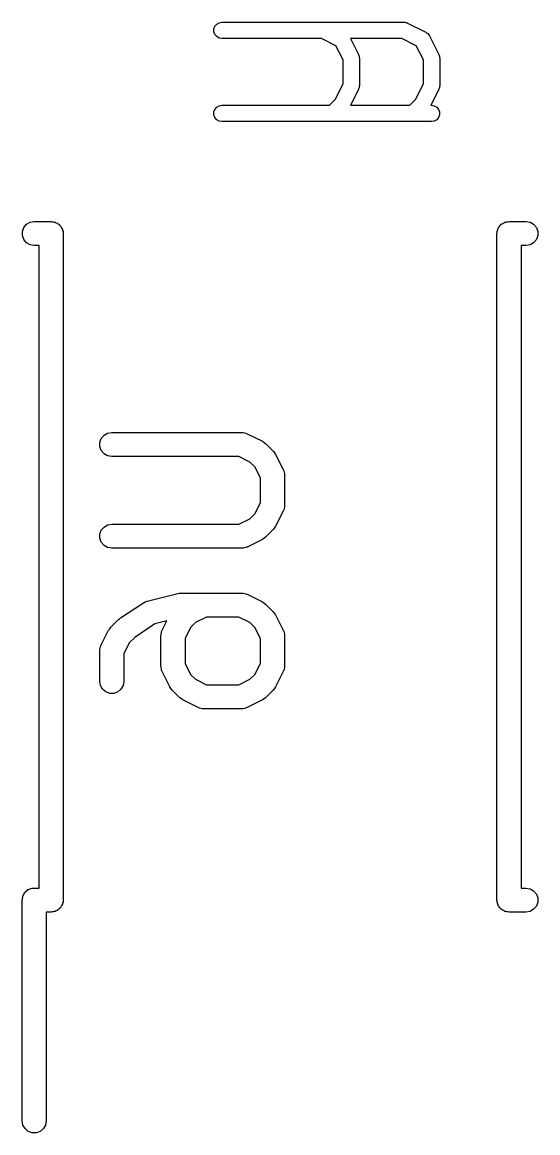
# Model space of a CAD drawing. Extents: x 7.9 to 72.3, y -91 to -26.2.
# Drawn here: x 55.4 to 58.6, y -57.52 to -50.61 of the extents above; entities that cross this region are included whole.
import ezdxf

# ---------------------------------------------------------------- set-up
doc = ezdxf.new("R2010")
doc.units = 0
doc.header["$MEASUREMENT"] = 0
doc.layers.add('BLACK', color=7, linetype='CONTINUOUS')

msp = doc.modelspace()

# ---------------------------------------------------------------- linework, layer by layer
at = {"layer": 'Black'}
for p, q in [((56.6056, -50.621), (56.6208, -50.6121)), ((56.6208, -50.6121), (56.6382, -50.6091)), ((56.6382, -50.6091), (57.2702, -50.6091)), ((57.2702, -50.6091), (57.7702, -50.6091)), ((57.7702, -50.6091), (57.7731, -50.6096)), ((57.7731, -50.6096), (57.776, -50.6094)), ((57.776, -50.6094), (57.7817, -50.6111)), ((57.7817, -50.6111), (57.7876, -50.6121)), ((57.7876, -50.6121), (57.7901, -50.6136)), ((57.7901, -50.6136), (57.7929, -50.6144)), ((57.7929, -50.6144), (57.9078, -50.6719)), ((56.5882, -50.6511), (56.5942, -50.6345)), ((56.5882, -50.6687), (56.5882, -50.6511)), ((56.5942, -50.6853), (56.5882, -50.6687)), ((56.5942, -50.6345), (56.6056, -50.621)), ((56.6056, -50.6988), (56.5942, -50.6853)), ((57.9078, -50.6719), (57.9138, -50.6763)), ((57.9138, -50.6763), (57.92, -50.6804)), ((57.92, -50.6804), (57.9209, -50.6816)), ((57.9209, -50.6816), (57.922, -50.6824)), ((57.922, -50.6824), (57.9261, -50.6886)), ((56.6208, -50.7076), (56.6056, -50.6988)), ((56.6382, -50.7107), (56.6208, -50.7076)), ((57.1382, -50.7107), (56.6382, -50.7107)), ((57.2582, -50.7107), (57.1382, -50.7107)), ((57.3472, -50.7552), (57.2582, -50.7107)), ((57.7582, -50.7107), (57.4386, -50.7107)), ((57.4386, -50.7107), (57.488, -50.8095)), ((57.8472, -50.7552), (57.7582, -50.7107)), ((57.9261, -50.6886), (57.9305, -50.6946)), ((57.9305, -50.6946), (57.988, -50.8095)), ((57.3917, -50.8442), (57.3472, -50.7552)), ((57.488, -50.8095), (57.4888, -50.8123)), ((57.4888, -50.8123), (57.4903, -50.8149)), ((57.4903, -50.8149), (57.4913, -50.8207)), ((57.4913, -50.8207), (57.493, -50.8264)), ((57.8917, -50.8442), (57.8472, -50.7552)), ((57.988, -50.8095), (57.9888, -50.8123)), ((57.9888, -50.8123), (57.9903, -50.8149)), ((57.9903, -50.8149), (57.9913, -50.8207)), ((57.9913, -50.8207), (57.993, -50.8264)), ((57.3917, -50.9926), (57.3917, -50.8442)), ((57.493, -50.8264), (57.4928, -50.8294)), ((57.4928, -50.8294), (57.4933, -50.8322)), ((57.4933, -50.8322), (57.4933, -51.0046)), ((57.8917, -50.9926), (57.8917, -50.8442)), ((57.993, -50.8264), (57.9928, -50.8294)), ((57.9928, -50.8294), (57.9933, -50.8322)), ((57.9933, -50.8322), (57.9933, -51.0046)), ((57.3433, -51.0894), (57.3917, -50.9926)), ((57.488, -51.0273), (57.4386, -51.1262)), ((57.4888, -51.0245), (57.488, -51.0273)), ((57.4903, -51.022), (57.4888, -51.0245)), ((57.4913, -51.0161), (57.4903, -51.022)), ((57.493, -51.0104), (57.4913, -51.0161)), ((57.4933, -51.0046), (57.4928, -51.0075)), ((57.4928, -51.0075), (57.493, -51.0104)), ((57.8433, -51.0894), (57.8917, -50.9926)), ((57.988, -51.0273), (57.9386, -51.1262)), ((57.9888, -51.0245), (57.988, -51.0273)), ((57.9903, -51.022), (57.9888, -51.0245)), ((57.9913, -51.0161), (57.9903, -51.022)), ((57.993, -51.0104), (57.9913, -51.0161)), ((57.9933, -51.0046), (57.9928, -51.0075)), ((57.9928, -51.0075), (57.993, -51.0104)), ((57.3066, -51.1262), (57.3433, -51.0894)), ((57.8066, -51.1262), (57.8433, -51.0894)), ((56.5882, -51.1681), (56.5942, -51.1516)), ((56.5882, -51.1858), (56.5882, -51.1681)), ((56.5942, -51.1516), (56.6056, -51.138)), ((56.6056, -51.138), (56.6208, -51.1292)), ((56.6208, -51.1292), (56.6382, -51.1262)), ((56.6382, -51.1262), (57.3066, -51.1262)), ((57.4386, -51.1262), (57.4425, -51.1262)), ((57.4425, -51.1262), (57.8066, -51.1262)), ((57.9386, -51.1262), (57.9425, -51.1262)), ((57.9425, -51.1262), (57.9599, -51.1292)), ((57.9599, -51.1292), (57.9752, -51.138)), ((57.9752, -51.138), (57.9865, -51.1516)), ((57.9865, -51.1516), (57.9926, -51.1681)), ((57.9926, -51.1681), (57.9926, -51.1858)), ((56.5942, -51.2024), (56.5882, -51.1858)), ((56.6056, -51.2159), (56.5942, -51.2024)), ((56.6208, -51.2247), (56.6056, -51.2159)), ((56.6382, -51.2278), (56.6208, -51.2247)), ((57.1382, -51.2278), (56.6382, -51.2278)), ((57.9425, -51.2278), (57.1382, -51.2278)), ((57.9599, -51.2247), (57.9425, -51.2278)), ((57.9752, -51.2159), (57.9599, -51.2247)), ((57.9865, -51.2024), (57.9752, -51.2159)), ((57.9926, -51.1858), (57.9865, -51.2024)), ((55.4218, -51.8675), (55.4443, -51.8545)), ((55.4443, -51.8545), (55.47, -51.85)), ((55.47, -51.85), (55.575, -51.85)), ((55.575, -51.85), (55.5815, -51.8511)), ((55.5815, -51.8511), (55.588, -51.8511)), ((55.588, -51.8511), (55.5942, -51.8534)), ((55.5942, -51.8534), (55.6007, -51.8545)), ((55.6007, -51.8545), (55.6063, -51.8578)), ((55.6063, -51.8578), (55.6125, -51.86)), ((55.6125, -51.86), (55.6175, -51.8643)), ((58.3825, -51.8643), (58.3875, -51.86)), ((58.3875, -51.86), (58.3937, -51.8578)), ((58.3937, -51.8578), (58.3993, -51.8545)), ((58.3993, -51.8545), (58.4058, -51.8534)), ((58.4058, -51.8534), (58.412, -51.8511)), ((58.412, -51.8511), (58.4185, -51.8511)), ((58.4185, -51.8511), (58.425, -51.85)), ((58.425, -51.85), (58.53, -51.85)), ((58.53, -51.85), (58.5557, -51.8545)), ((58.5557, -51.8545), (58.5782, -51.8675)), ((55.3961, -51.912), (55.405, -51.8875)), ((55.3961, -51.938), (55.3961, -51.912)), ((55.405, -51.8875), (55.4218, -51.8675)), ((55.6175, -51.8643), (55.6232, -51.8675)), ((55.6232, -51.8675), (55.6274, -51.8726)), ((55.6274, -51.8726), (55.6325, -51.8768)), ((55.6325, -51.8768), (55.6357, -51.8825)), ((55.6357, -51.8825), (55.64, -51.8875)), ((55.64, -51.8875), (55.6422, -51.8937)), ((55.6422, -51.8937), (55.6455, -51.8993)), ((55.6455, -51.8993), (55.6466, -51.9058)), ((55.6466, -51.9058), (55.6489, -51.912)), ((55.6489, -51.912), (55.6489, -51.9185)), ((55.6489, -51.9185), (55.65, -51.925)), ((55.65, -51.925), (55.65, -56.075)), ((58.35, -51.925), (58.3511, -51.9185)), ((58.35, -56.075), (58.35, -51.925)), ((58.3511, -51.912), (58.3534, -51.9058)), ((58.3511, -51.9185), (58.3511, -51.912)), ((58.3534, -51.9058), (58.3545, -51.8993)), ((58.3545, -51.8993), (58.3578, -51.8937)), ((58.3578, -51.8937), (58.36, -51.8875)), ((58.36, -51.8875), (58.3643, -51.8825)), ((58.3643, -51.8825), (58.3675, -51.8768)), ((58.3675, -51.8768), (58.3726, -51.8726)), ((58.3726, -51.8726), (58.3768, -51.8675)), ((58.3768, -51.8675), (58.3825, -51.8643)), ((58.5782, -51.8675), (58.595, -51.8875)), ((58.595, -51.8875), (58.6039, -51.912)), ((58.6039, -51.912), (58.6039, -51.938)), ((55.405, -51.9625), (55.3961, -51.938)), ((55.4218, -51.9825), (55.405, -51.9625)), ((55.4443, -51.9955), (55.4218, -51.9825)), ((55.47, -52), (55.4443, -51.9955)), ((58.5557, -51.9955), (58.53, -52)), ((58.5782, -51.9825), (58.5557, -51.9955)), ((58.595, -51.9625), (58.5782, -51.9825)), ((58.6039, -51.938), (58.595, -51.9625)), ((55.5, -52), (55.47, -52)), ((55.5, -56), (55.5, -52)), ((58.53, -52), (58.5, -52)), ((58.5, -52), (58.5, -56)), ((55.9042, -53.1806), (55.9267, -53.1676)), ((55.9267, -53.1676), (55.9524, -53.1631)), ((55.9524, -53.1631), (56.7619, -53.1631)), ((56.7619, -53.1631), (56.7662, -53.1638)), ((56.7662, -53.1638), (56.7705, -53.1636)), ((56.7705, -53.1636), (56.7789, -53.1661)), ((56.7789, -53.1661), (56.7876, -53.1676)), ((56.7876, -53.1676), (56.7913, -53.1698)), ((56.7913, -53.1698), (56.7954, -53.171)), ((56.7954, -53.171), (56.8907, -53.2186)), ((55.8785, -53.2251), (55.8874, -53.2006)), ((55.8785, -53.2511), (55.8785, -53.2251)), ((55.8874, -53.2006), (55.9042, -53.1806)), ((56.8907, -53.2186), (56.9003, -53.2258)), ((56.9003, -53.2258), (56.9102, -53.2327)), ((56.9102, -53.2327), (56.9578, -53.2803)), ((55.8874, -53.2756), (55.8785, -53.2511)), ((55.9042, -53.2955), (55.8874, -53.2756)), ((55.9267, -53.3086), (55.9042, -53.2955)), ((55.9524, -53.3131), (55.9267, -53.3086)), ((56.7442, -53.3131), (55.9524, -53.3131)), ((56.8127, -53.3474), (56.7442, -53.3131)), ((56.9578, -53.2803), (56.9647, -53.2901)), ((56.9647, -53.2901), (56.9718, -53.2998)), ((56.9718, -53.2998), (57.0195, -53.395)), ((56.8431, -53.3778), (56.8127, -53.3474)), ((56.8774, -53.4463), (56.8431, -53.3778)), ((56.8774, -53.6013), (56.8774, -53.4463)), ((57.0195, -53.395), (57.0207, -53.3992)), ((57.0207, -53.3992), (57.0229, -53.4029)), ((57.0229, -53.4029), (57.0244, -53.4116)), ((57.0244, -53.4116), (57.0269, -53.42)), ((57.0269, -53.42), (57.0266, -53.4243)), ((57.0266, -53.4243), (57.0274, -53.4286)), ((57.0274, -53.4286), (57.0274, -53.619)), ((56.8431, -53.6699), (56.8774, -53.6013)), ((57.0195, -53.6526), (56.9718, -53.7478)), ((57.0207, -53.6484), (57.0195, -53.6526)), ((57.0229, -53.6447), (57.0207, -53.6484)), ((57.0244, -53.636), (57.0229, -53.6447)), ((57.0269, -53.6276), (57.0244, -53.636)), ((57.0274, -53.619), (57.0266, -53.6233)), ((57.0266, -53.6233), (57.0269, -53.6276)), ((56.7442, -53.7345), (56.8127, -53.7003)), ((56.8127, -53.7003), (56.8431, -53.6699)), ((55.8785, -53.7965), (55.8874, -53.772)), ((55.8785, -53.8225), (55.8785, -53.7965)), ((55.8874, -53.772), (55.9042, -53.7521)), ((55.9042, -53.7521), (55.9267, -53.739)), ((55.9267, -53.739), (55.9524, -53.7345)), ((55.9524, -53.7345), (56.7442, -53.7345)), ((56.9578, -53.7673), (56.9102, -53.8149)), ((56.9647, -53.7575), (56.9578, -53.7673)), ((56.9718, -53.7478), (56.9647, -53.7575)), ((55.8874, -53.847), (55.8785, -53.8225)), ((55.9042, -53.867), (55.8874, -53.847)), ((56.8907, -53.829), (56.7954, -53.8766)), ((56.9003, -53.8218), (56.8907, -53.829)), ((56.9102, -53.8149), (56.9003, -53.8218)), ((55.9267, -53.88), (55.9042, -53.867)), ((55.9524, -53.8845), (55.9267, -53.88)), ((56.7619, -53.8845), (55.9524, -53.8845)), ((56.7662, -53.8838), (56.7619, -53.8845)), ((56.7705, -53.884), (56.7662, -53.8838)), ((56.7789, -53.8815), (56.7705, -53.884)), ((56.7876, -53.88), (56.7789, -53.8815)), ((56.7913, -53.8778), (56.7876, -53.88)), ((56.7954, -53.8766), (56.7913, -53.8778)), ((56.1723, -54.213), (56.3628, -54.1653)), ((56.3628, -54.1653), (56.3719, -54.1647)), ((56.3719, -54.1647), (56.381, -54.1631)), ((56.381, -54.1631), (56.7619, -54.1631)), ((56.7619, -54.1631), (56.7662, -54.1638)), ((56.7662, -54.1638), (56.7705, -54.1636)), ((56.7705, -54.1636), (56.7789, -54.1661)), ((56.7789, -54.1661), (56.7876, -54.1676)), ((56.7876, -54.1676), (56.7913, -54.1698)), ((56.7913, -54.1698), (56.7954, -54.171)), ((56.7954, -54.171), (56.8907, -54.2186)), ((56.006, -54.3185), (56.1489, -54.2233)), ((56.1489, -54.2233), (56.1606, -54.2181)), ((56.1606, -54.2181), (56.1723, -54.213)), ((56.8907, -54.2186), (56.9003, -54.2258)), ((56.9003, -54.2258), (56.9102, -54.2327)), ((56.9102, -54.2327), (56.9578, -54.2803)), ((56.9578, -54.2803), (56.9647, -54.2901)), ((55.947, -54.3755), (55.9946, -54.3279)), ((55.9946, -54.3279), (56.0007, -54.3237)), ((56.0007, -54.3237), (56.006, -54.3185)), ((56.2954, -54.3368), (56.2213, -54.3553)), ((56.2663, -54.395), (56.2954, -54.3368)), ((56.473, -54.3474), (56.4426, -54.3778)), ((56.5415, -54.3131), (56.473, -54.3474)), ((56.7442, -54.3131), (56.5415, -54.3131)), ((56.8127, -54.3474), (56.7442, -54.3131)), ((56.8431, -54.3778), (56.8127, -54.3474)), ((56.9647, -54.2901), (56.9718, -54.2998)), ((56.9718, -54.2998), (57.0195, -54.395)), ((55.8853, -54.4903), (55.9329, -54.395)), ((55.9329, -54.395), (55.9401, -54.3854)), ((55.9401, -54.3854), (55.947, -54.3755)), ((56.2213, -54.3553), (56.0954, -54.4392)), ((56.2588, -54.42), (56.2613, -54.4116)), ((56.2613, -54.4116), (56.2629, -54.4029)), ((56.2629, -54.4029), (56.265, -54.3992)), ((56.265, -54.3992), (56.2663, -54.395)), ((56.4426, -54.3778), (56.4083, -54.4463)), ((56.8774, -54.4463), (56.8431, -54.3778)), ((57.0195, -54.395), (57.0207, -54.3992)), ((57.0207, -54.3992), (57.0229, -54.4029)), ((57.0229, -54.4029), (57.0244, -54.4116)), ((57.0244, -54.4116), (57.0269, -54.42)), ((56.0616, -54.473), (56.0274, -54.5415)), ((56.0954, -54.4392), (56.0616, -54.473)), ((56.2583, -54.4286), (56.2591, -54.4243)), ((56.2583, -54.619), (56.2583, -54.4286)), ((56.2591, -54.4243), (56.2588, -54.42)), ((56.4083, -54.4463), (56.4083, -54.6013)), ((56.8774, -54.6013), (56.8774, -54.4463)), ((57.0269, -54.42), (57.0266, -54.4243)), ((57.0266, -54.4243), (57.0274, -54.4286)), ((57.0274, -54.4286), (57.0274, -54.619)), ((55.8774, -54.5238), (55.8781, -54.5195)), ((55.8774, -54.7143), (55.8774, -54.5238)), ((55.8779, -54.5152), (55.8804, -54.5068)), ((55.8781, -54.5195), (55.8779, -54.5152)), ((55.8804, -54.5068), (55.8819, -54.4982)), ((55.8819, -54.4982), (55.8841, -54.4944)), ((55.8841, -54.4944), (55.8853, -54.4903)), ((56.0274, -54.5415), (56.0274, -54.7143)), ((56.2591, -54.6233), (56.2583, -54.619)), ((56.2588, -54.6276), (56.2591, -54.6233)), ((56.4083, -54.6013), (56.4426, -54.6699)), ((56.8431, -54.6699), (56.8774, -54.6013)), ((57.0274, -54.619), (57.0266, -54.6233)), ((57.0266, -54.6233), (57.0269, -54.6276)), ((56.2613, -54.636), (56.2588, -54.6276)), ((56.2629, -54.6447), (56.2613, -54.636)), ((56.265, -54.6484), (56.2629, -54.6447)), ((56.2663, -54.6526), (56.265, -54.6484)), ((56.3139, -54.7478), (56.2663, -54.6526)), ((56.4426, -54.6699), (56.473, -54.7003)), ((56.8127, -54.7003), (56.8431, -54.6699)), ((57.0195, -54.6526), (56.9718, -54.7478)), ((57.0207, -54.6484), (57.0195, -54.6526)), ((57.0229, -54.6447), (57.0207, -54.6484)), ((57.0244, -54.636), (57.0229, -54.6447)), ((57.0269, -54.6276), (57.0244, -54.636)), ((55.8819, -54.7399), (55.8774, -54.7143)), ((55.8949, -54.7625), (55.8819, -54.7399)), ((55.9149, -54.7792), (55.8949, -54.7625)), ((56.0098, -54.7625), (55.9899, -54.7792)), ((56.0229, -54.7399), (56.0098, -54.7625)), ((56.0274, -54.7143), (56.0229, -54.7399)), ((56.321, -54.7575), (56.3139, -54.7478)), ((56.3279, -54.7673), (56.321, -54.7575)), ((56.473, -54.7003), (56.5415, -54.7345)), ((56.5415, -54.7345), (56.7442, -54.7345)), ((56.7442, -54.7345), (56.8127, -54.7003)), ((56.9647, -54.7575), (56.9578, -54.7673)), ((56.9718, -54.7478), (56.9647, -54.7575)), ((55.9394, -54.7881), (55.9149, -54.7792)), ((55.9654, -54.7881), (55.9394, -54.7881)), ((55.9899, -54.7792), (55.9654, -54.7881)), ((56.3755, -54.8149), (56.3279, -54.7673)), ((56.3854, -54.8218), (56.3755, -54.8149)), ((56.395, -54.829), (56.3854, -54.8218)), ((56.4903, -54.8766), (56.395, -54.829)), ((56.8907, -54.829), (56.7954, -54.8766)), ((56.9003, -54.8218), (56.8907, -54.829)), ((56.9102, -54.8149), (56.9003, -54.8218)), ((56.9578, -54.7673), (56.9102, -54.8149)), ((56.4944, -54.8778), (56.4903, -54.8766)), ((56.4982, -54.88), (56.4944, -54.8778)), ((56.5068, -54.8815), (56.4982, -54.88)), ((56.5152, -54.884), (56.5068, -54.8815)), ((56.5196, -54.8838), (56.5152, -54.884)), ((56.5238, -54.8845), (56.5196, -54.8838)), ((56.7619, -54.8845), (56.5238, -54.8845)), ((56.7662, -54.8838), (56.7619, -54.8845)), ((56.7705, -54.884), (56.7662, -54.8838)), ((56.7789, -54.8815), (56.7705, -54.884)), ((56.7876, -54.88), (56.7789, -54.8815)), ((56.7913, -54.8778), (56.7876, -54.88)), ((56.7954, -54.8766), (56.7913, -54.8778)), ((55.4325, -56.01), (55.4387, -56.0078)), ((55.4387, -56.0078), (55.4443, -56.0045)), ((55.4443, -56.0045), (55.4508, -56.0034)), ((55.4508, -56.0034), (55.457, -56.0011)), ((55.457, -56.0011), (55.4635, -56.0011)), ((55.4635, -56.0011), (55.47, -56)), ((55.47, -56), (55.5, -56)), ((58.5, -56), (58.53, -56)), ((58.53, -56), (58.5557, -56.0045)), ((58.5557, -56.0045), (58.5782, -56.0175)), ((55.395, -56.075), (55.3961, -56.0685)), ((55.395, -57.45), (55.395, -56.075)), ((55.3961, -56.062), (55.3984, -56.0558)), ((55.3961, -56.0685), (55.3961, -56.062)), ((55.3984, -56.0558), (55.3995, -56.0493)), ((55.3995, -56.0493), (55.4028, -56.0437)), ((55.4028, -56.0437), (55.405, -56.0375)), ((55.405, -56.0375), (55.4093, -56.0325)), ((55.4093, -56.0325), (55.4125, -56.0268)), ((55.4125, -56.0268), (55.4176, -56.0226)), ((55.4176, -56.0226), (55.4218, -56.0175)), ((55.4218, -56.0175), (55.4275, -56.0143)), ((55.4275, -56.0143), (55.4325, -56.01)), ((55.65, -56.075), (55.6489, -56.0815)), ((58.3511, -56.0815), (58.35, -56.075)), ((58.5782, -56.0175), (58.595, -56.0375)), ((58.595, -56.0375), (58.6039, -56.062)), ((58.6039, -56.062), (58.6039, -56.088)), ((55.5942, -56.1466), (55.588, -56.1489)), ((55.6007, -56.1455), (55.5942, -56.1466)), ((55.6063, -56.1422), (55.6007, -56.1455)), ((55.6125, -56.14), (55.6063, -56.1422)), ((55.6175, -56.1357), (55.6125, -56.14)), ((55.6232, -56.1325), (55.6175, -56.1357)), ((55.6274, -56.1274), (55.6232, -56.1325)), ((55.6325, -56.1232), (55.6274, -56.1274)), ((55.6357, -56.1175), (55.6325, -56.1232)), ((55.64, -56.1125), (55.6357, -56.1175)), ((55.6422, -56.1063), (55.64, -56.1125)), ((55.6455, -56.1007), (55.6422, -56.1063)), ((55.6466, -56.0942), (55.6455, -56.1007)), ((55.6489, -56.088), (55.6466, -56.0942)), ((55.6489, -56.0815), (55.6489, -56.088)), ((58.3511, -56.088), (58.3511, -56.0815)), ((58.3534, -56.0942), (58.3511, -56.088)), ((58.3545, -56.1007), (58.3534, -56.0942)), ((58.3578, -56.1063), (58.3545, -56.1007)), ((58.36, -56.1125), (58.3578, -56.1063)), ((58.3643, -56.1175), (58.36, -56.1125)), ((58.3675, -56.1232), (58.3643, -56.1175)), ((58.3726, -56.1274), (58.3675, -56.1232)), ((58.3768, -56.1325), (58.3726, -56.1274)), ((58.3825, -56.1357), (58.3768, -56.1325)), ((58.3875, -56.14), (58.3825, -56.1357)), ((58.3937, -56.1422), (58.3875, -56.14)), ((58.3993, -56.1455), (58.3937, -56.1422)), ((58.4058, -56.1466), (58.3993, -56.1455)), ((58.412, -56.1489), (58.4058, -56.1466)), ((58.5557, -56.1455), (58.53, -56.15)), ((58.5782, -56.1325), (58.5557, -56.1455)), ((58.595, -56.1125), (58.5782, -56.1325)), ((58.6039, -56.088), (58.595, -56.1125)), ((55.575, -56.15), (55.545, -56.15)), ((55.545, -56.15), (55.545, -57.45)), ((55.5815, -56.1489), (55.575, -56.15)), ((55.588, -56.1489), (55.5815, -56.1489)), ((58.4185, -56.1489), (58.412, -56.1489)), ((58.425, -56.15), (58.4185, -56.1489)), ((58.53, -56.15), (58.425, -56.15)), ((55.3995, -57.4757), (55.395, -57.45)), ((55.545, -57.45), (55.5405, -57.4757)), ((55.4125, -57.4982), (55.3995, -57.4757)), ((55.4325, -57.515), (55.4125, -57.4982)), ((55.457, -57.5239), (55.4325, -57.515)), ((55.483, -57.5239), (55.457, -57.5239)), ((55.5075, -57.515), (55.483, -57.5239)), ((55.5275, -57.4982), (55.5075, -57.515)), ((55.5405, -57.4757), (55.5275, -57.4982))]:
    msp.add_line(p, q, dxfattribs=at)

doc.saveas('drawing.dxf')
